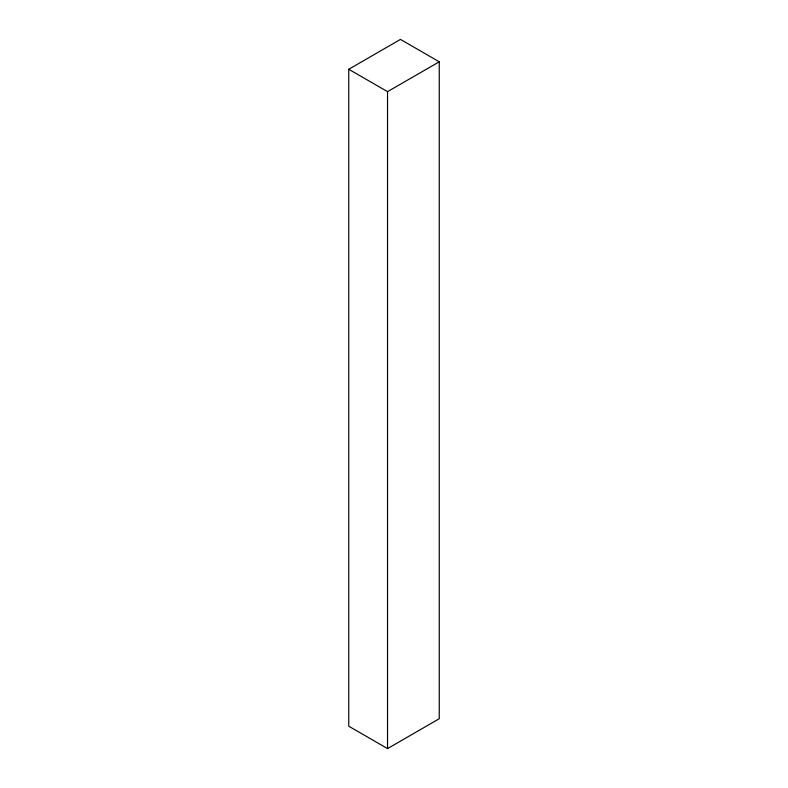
<?xml version="1.0" encoding="UTF-8"?>
<svg xmlns="http://www.w3.org/2000/svg" width="788" height="788" viewBox="0 0 788 788"><rect width="100%" height="100%" fill="white"/><g stroke="black" fill="none" stroke-linecap="round" stroke-linejoin="round"><path stroke-width="1.18" d="M348.749 69.265L400.462 39.4L439.251 61.799L439.251 718.735L387.538 748.6L348.749 726.201L348.749 69.265L387.538 91.654L439.251 61.799M387.538 91.654L387.538 748.6"/></g></svg>
